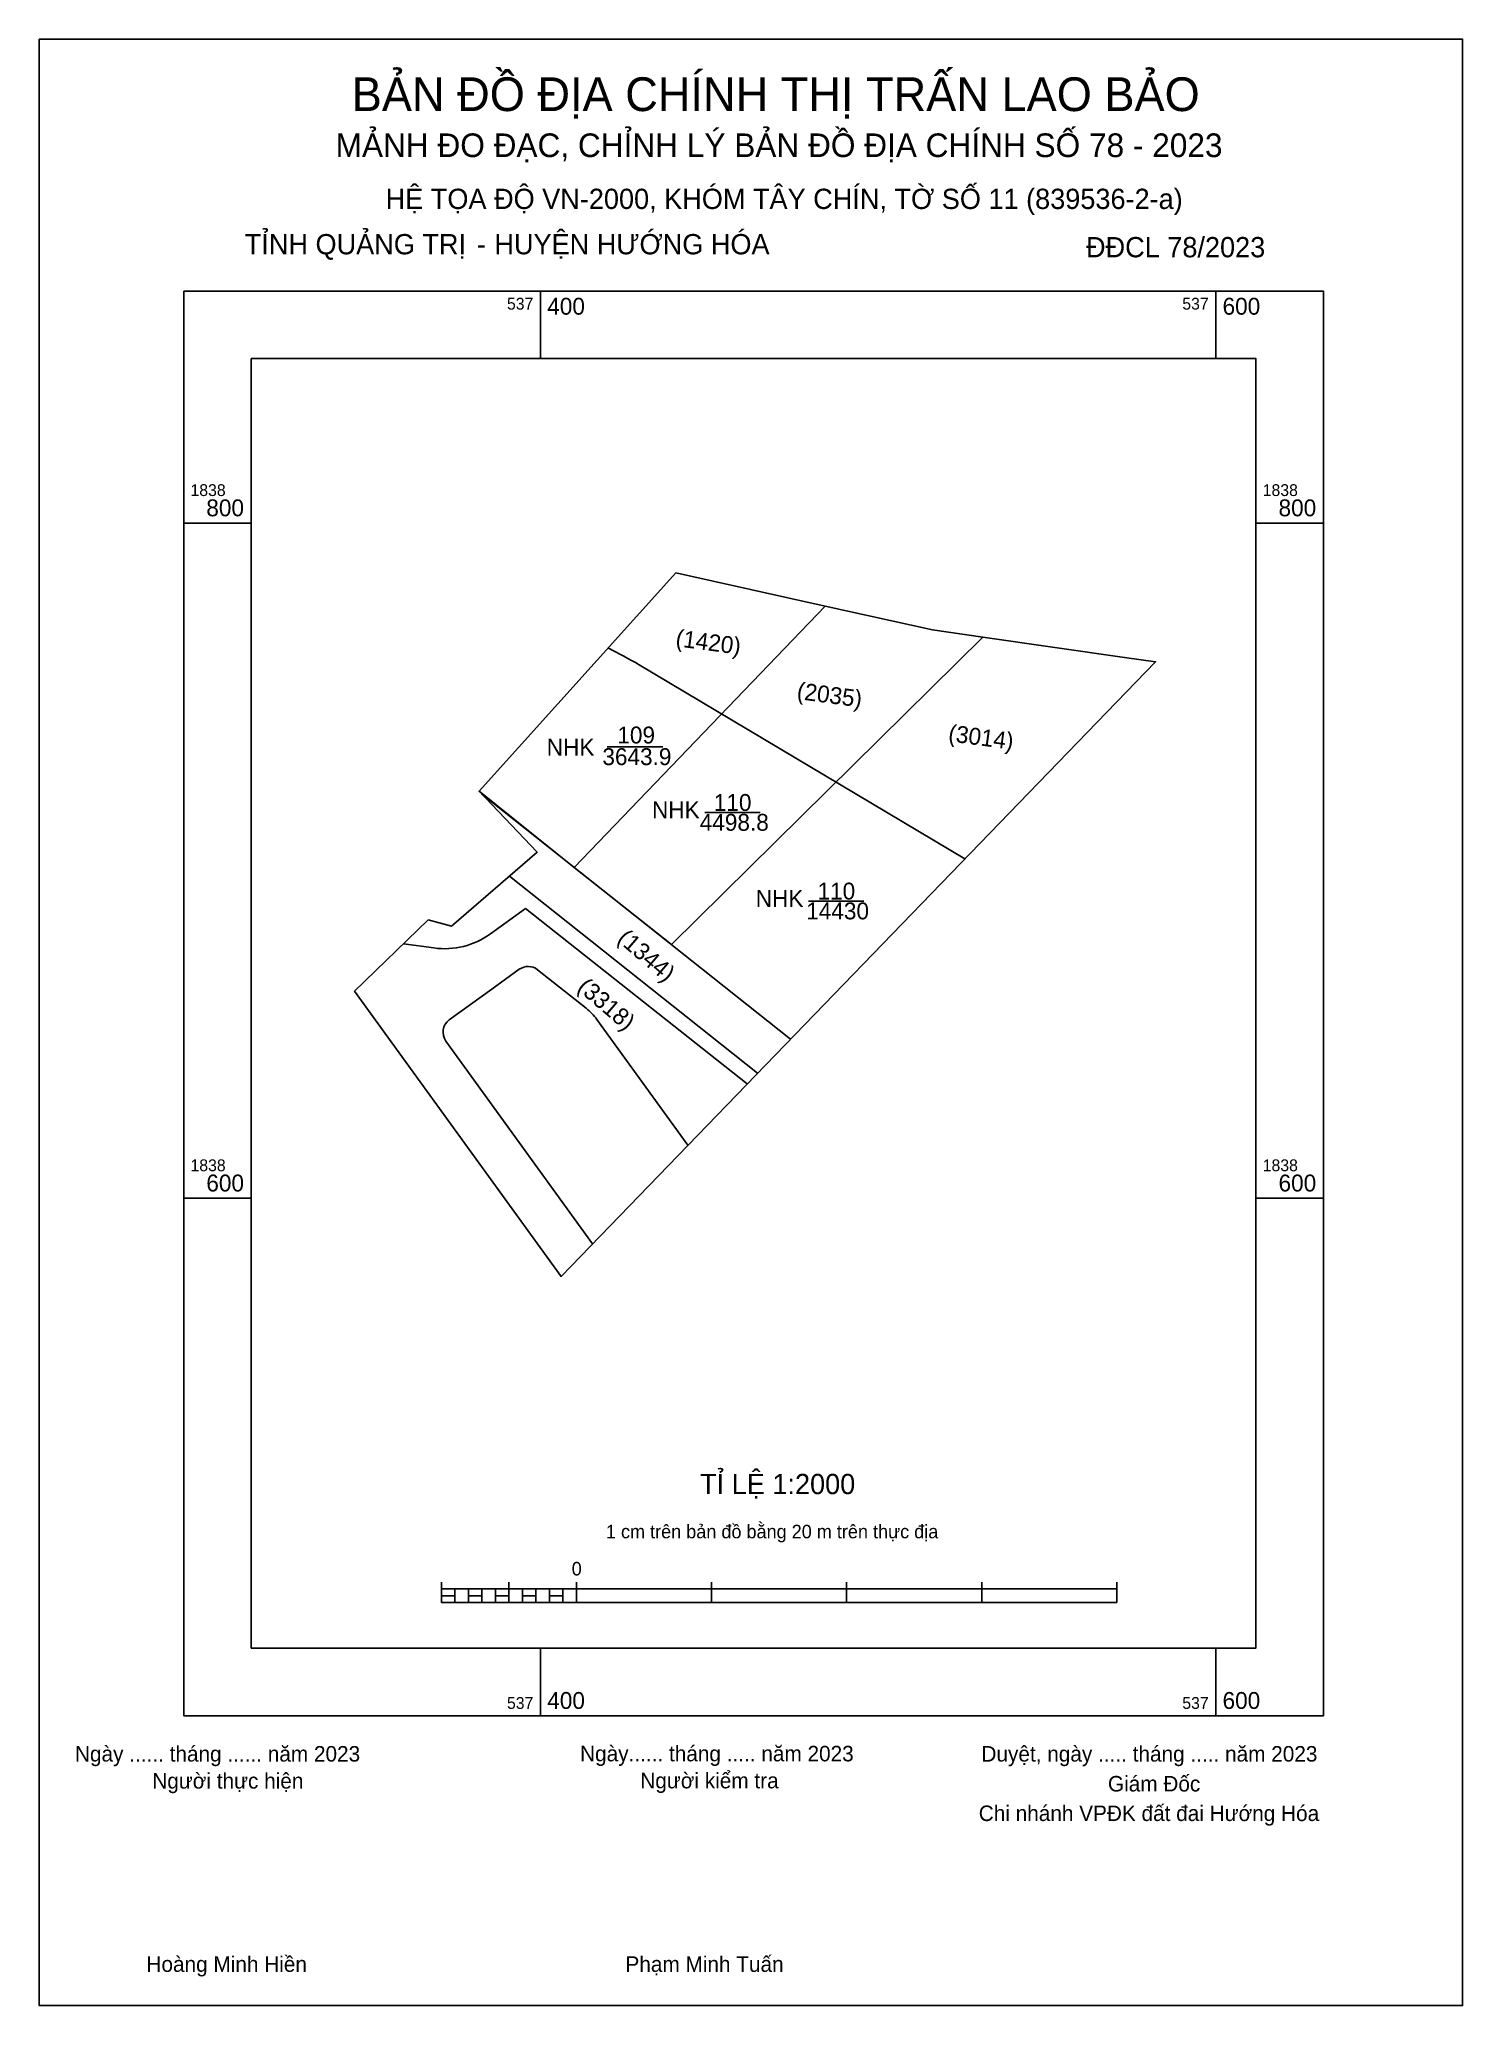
# Model space of a CAD drawing. Extents: x 537252 to 537673, y 1838361 to 1838943.
import ezdxf

# ---------------------------------------------------------------- set-up
doc = ezdxf.new("R2010")
doc.units = 0
for name, color, linetype in [('D2', 7, 'Continuous'), ('Level 1', 7, 'Continuous'), ('Level 10', 7, 'Continuous'), ('Level 13', 7, 'Continuous'), ('Level 2', 7, 'Continuous'), ('Level 49', 7, 'Continuous'), ('Level 59', 7, 'Continuous'), ('Level 6', 7, 'Continuous'), ('Level 62', 7, 'Continuous'), ('Level 63', 7, 'Continuous')]:
    doc.layers.add(name, color=color, linetype=linetype)

msp = doc.modelspace()

# ---------------------------------------------------------------- linework, layer by layer
at = {"layer": 'D2'}
for p, q in [((537525.7, 1838700.52), (537429.25, 1838758.01)), ((537385.2, 1838678.32), (537395.57, 1838685.81)), ((537461.21, 1838633.84), (537395.57, 1838685.81)), ((537359.44, 1838675.37), (537368.39, 1838674.13)), ((537393.7, 1838667.81), (537385.55, 1838661.92)), ((537413.5, 1838656.31), (537399.13, 1838667.69)), ((537385.55, 1838661.92), (537372.99, 1838652.84)), ((537443.65, 1838615.69), (537416.72, 1838652.94)), ((537371.98, 1838646.55), (537415.41, 1838586.48))]:
    msp.add_line(p, q, dxfattribs=at)
for centre, radius, start, end in [((537089.19, 1838143.59), 702.25, 61.03688, 61.89037), ((537371.58, 1838697.16), 23.25, 262.11426, 305.86498), ((537396.34, 1838664.16), 4.5, 51.62646, 125.86498), ((537402.94, 1838642.98), 17, 35.86498, 51.62646), ((537375.63, 1838649.19), 4.5, 125.86498, 215.86498)]:
    msp.add_arc(centre, radius, start, end, dxfattribs=at)
at = {"layer": 'Level 1'}
for p, q in [((537251.58, 1838943.29), (537251.58, 1838943.29)), ((537673.11, 1838360.82), (537673.11, 1838360.82))]:
    msp.add_line(p, q, dxfattribs=at)
at = {"layer": 'Level 10'}
for p, q in [((537381.79, 1838720.53), (537440.11, 1838785.25)), ((537440.11, 1838785.25), (537484.3, 1838775.42)), ((537409.95, 1838698.01), (537484.3, 1838775.42)), ((537484.3, 1838775.42), (537516.05, 1838768.36)), ((537516.05, 1838768.36), (537531.01, 1838766.22))]:
    msp.add_line(p, q, dxfattribs=at)
msp.add_lwpolyline([(537366.73, 1838682.42), (537373.67, 1838680.56), (537399.01, 1838702.48), (537381.79, 1838720.53), (537409.95, 1838698.01), (537438.79, 1838675.14), (537531.01, 1838766.22), (537572.97, 1838760.21), (537582.15, 1838758.89), (537406.09, 1838576.85), (537344.94, 1838661.34)], close=True, dxfattribs=at)
at = {"layer": 'Level 13'}
for points in [[(537419.78, 1838733.74), (537436.19, 1838733.74)], [(537448.65, 1838714.29), (537465.06, 1838714.29)], [(537479.36, 1838688.04), (537495.78, 1838688.04)]]:
    msp.add_lwpolyline(points, dxfattribs=at)
at = {"layer": 'Level 2'}
msp.add_lwpolyline([(537251.57, 1838943.29), (537673.1, 1838943.29), (537673.1, 1838360.82), (537251.57, 1838360.82)], close=True, dxfattribs=at)
at = {"layer": 'Level 59'}
for points in [[(537382.51, 1838719.78), (537474.08, 1838647.15)], [(537390.78, 1838695.36), (537390.78, 1838695.36), (537464.31, 1838637.05)]]:
    msp.add_lwpolyline(points, dxfattribs=at)
at = {"layer": 'Level 62'}
msp.add_lwpolyline([(537314.34, 1838848.72), (537611.89, 1838848.72), (537611.89, 1838466.72), (537314.34, 1838466.72)], close=True, dxfattribs=at)
at = {"layer": 'Level 63'}
for p, q in [((537251.57, 1838933.29), (537251.57, 1838943.29)), ((537251.57, 1838943.29), (537261.57, 1838943.29)), ((537251.57, 1838933.29), (537251.57, 1838943.29)), ((537251.57, 1838943.29), (537261.57, 1838943.29)), ((537663.1, 1838943.29), (537673.1, 1838943.29)), ((537663.1, 1838943.29), (537673.1, 1838943.29)), ((537673.1, 1838943.29), (537673.1, 1838933.29)), ((537673.1, 1838943.29), (537673.1, 1838933.29)), ((537251.57, 1838933.29), (537251.57, 1838933.29)), ((537251.57, 1838933.29), (537251.57, 1838933.29)), ((537400, 1838868.72), (537400, 1838848.72)), ((537600, 1838868.72), (537600, 1838848.72)), ((537294.34, 1838800), (537314.34, 1838800)), ((537611.89, 1838800), (537631.89, 1838800)), ((537294.34, 1838600), (537314.34, 1838600)), ((537611.89, 1838600), (537631.89, 1838600)), ((537370.66, 1838486.26), (537370.66, 1838480.26)), ((537370.66, 1838484.26), (537570.66, 1838484.26)), ((537374.66, 1838484.26), (537374.66, 1838480.26)), ((537378.66, 1838484.26), (537378.66, 1838480.26)), ((537382.66, 1838484.26), (537382.66, 1838480.26)), ((537386.66, 1838484.26), (537386.66, 1838480.26)), ((537390.66, 1838486.26), (537390.66, 1838480.26)), ((537390.66, 1838484.26), (537390.66, 1838480.26)), ((537394.66, 1838484.26), (537394.66, 1838480.26)), ((537398.66, 1838484.26), (537398.66, 1838480.26)), ((537402.66, 1838484.26), (537402.66, 1838480.26)), ((537406.66, 1838484.26), (537406.66, 1838480.26)), ((537410.66, 1838486.26), (537410.66, 1838480.26)), ((537410.66, 1838484.26), (537410.66, 1838480.26)), ((537450.66, 1838486.26), (537450.66, 1838480.26)), ((537490.66, 1838486.26), (537490.66, 1838480.26)), ((537530.66, 1838486.26), (537530.66, 1838480.26)), ((537570.66, 1838486.26), (537570.66, 1838480.26)), ((537370.66, 1838480.26), (537570.66, 1838480.26)), ((537400, 1838466.72), (537400, 1838446.72)), ((537600, 1838466.72), (537600, 1838446.72)), ((537251.57, 1838360.82), (537251.57, 1838370.82)), ((537251.57, 1838360.82), (537251.57, 1838370.82)), ((537673.1, 1838370.82), (537673.1, 1838360.82)), ((537673.1, 1838370.82), (537673.1, 1838360.82)), ((537261.57, 1838360.82), (537251.57, 1838360.82)), ((537261.57, 1838360.82), (537251.57, 1838360.82)), ((537673.1, 1838360.82), (537663.1, 1838360.82)), ((537673.1, 1838360.82), (537663.1, 1838360.82))]:
    msp.add_line(p, q, dxfattribs=at)
for points in [[(537294.34, 1838868.72), (537294.34, 1838446.72), (537631.89, 1838446.72), (537631.89, 1838868.72)], [(537370.66, 1838482.26), (537374.66, 1838482.26), (537374.66, 1838480.26), (537370.66, 1838480.26)], [(537370.66, 1838482.26), (537374.66, 1838482.26), (537374.66, 1838480.26), (537370.66, 1838480.26)], [(537378.66, 1838482.26), (537382.66, 1838482.26), (537382.66, 1838480.26), (537378.66, 1838480.26)], [(537386.66, 1838482.26), (537390.66, 1838482.26), (537390.66, 1838480.26), (537386.66, 1838480.26)], [(537394.66, 1838482.26), (537398.66, 1838482.26), (537398.66, 1838480.26), (537394.66, 1838480.26)], [(537402.66, 1838482.26), (537406.66, 1838482.26), (537406.66, 1838480.26), (537402.66, 1838480.26)]]:
    msp.add_lwpolyline(points, close=True, dxfattribs=at)

# ---------------------------------------------------------------- texts
at = {"layer": 'Level 13'}
for s, p in [('109', (537422.76, 1838734.71)), ('NHK ', (537401.85, 1838731.09)), ('3643.9', (537418.33, 1838728.3)), ('NHK ', (537433.02, 1838712.56)), ('110', (537451.33, 1838714.73)), ('4498.8', (537447.16, 1838708.85)), ('NHK ', (537463.74, 1838686.31)), ('110', (537482.04, 1838688.48)), ('14430', (537478.69, 1838682.6))]:
    msp.add_text(s, height=5, dxfattribs=at).set_placement(p)
at = {"layer": 'Level 49'}
for s, rotation, p in [('(1420)', 352.41676, (537439.83, 1838763.54)), ('(2035)', 352.41676, (537475.73, 1838747.91)), ('(3014)', 352.41676, (537520.59, 1838735.38)), ('(1344)', 319.35011, (537422.45, 1838676.34)), ('(3318)', 319.35011, (537410.6, 1838661.93))]:
    msp.add_text(s, height=5, rotation=rotation, dxfattribs=at).set_placement(p)
at = {"layer": 'Level 6'}
for s, p in [('HỆ TỌA ÐỘ VN-2000, KHÓM TÂY CHÍN, TỜ SỐ 11 (839536-2-a)', (537354.14, 1838893.03)), ('TỈ LỆ 1:2000', (537447.27, 1838512.34))]:
    msp.add_text(s, height=6, dxfattribs=at).set_placement(p)
at = {"layer": 'Level 63'}
for s, height, p in [('BẢN ĐỒ ĐỊA CHÍNH THỊ TRẤN LAO BẢO', 10, (537344.1, 1838922.03)), ('MẢNH ĐO ĐẠC, CHỈNH LÝ BẢN ĐỒ ÐỊA CHÍNH SỐ 78 - 2023', 7, (537339.32, 1838908.41)), ('TỈNH QUẢNG TRỊ', 6, (537312.42, 1838879.6)), (' HUYỆN HƯỚNG HÓA', 6, (537384.12, 1838879.6)), ('ĐĐCL 78/2023', 6, (537561.56, 1838878.72)), ('-', 6, (537381.16, 1838879.6)), ('537', 3.5, (537390.07, 1838863.22)), ('400', 5, (537402, 1838861.72)), ('537', 3.5, (537590.07, 1838863.22)), ('600', 5, (537602, 1838861.72)), ('1838', 3.5, (537296.34, 1838808)), ('1838', 3.5, (537613.89, 1838808)), ('800', 5, (537301.03, 1838802)), ('800', 5, (537618.58, 1838802)), ('1838', 3.5, (537296.34, 1838608)), ('1838', 3.5, (537613.89, 1838608)), ('600', 5, (537301.03, 1838602)), ('600', 5, (537618.58, 1838602)), ('1 cm trên bản đồ bằng 20 m trên thực địa', 4, (537419.38, 1838499.26)), ('0', 4, (537409.24, 1838488.26)), ('537', 3.5, (537390.07, 1838448.72)), ('400', 5, (537402, 1838448.72)), ('537', 3.5, (537590.07, 1838448.72)), ('600', 5, (537602, 1838448.72)), ('Ngày ...... tháng ...... năm 2023', 4.6, (537262.13, 1838433.12)), ('Ngày...... tháng ..... năm 2023', 4.6, (537411.72, 1838433.19)), ('Duyệt, ngày ..... tháng ..... năm 2023', 4.6, (537530.59, 1838433.12)), ('Người thực hiện', 4.6, (537285.03, 1838425.12)), ('Người kiểm tra', 4.6, (537429.56, 1838425.19)), ('Giám Đốc', 4.6, (537568.06, 1838424.26)), ('Chi nhánh VPĐK đất đai Hướng Hóa', 4.6, (537529.79, 1838415.51)), ('Hoàng Minh Hiền', 4.6, (537283.3, 1838370.83)), ('Phạm Minh Tuấn', 4.6, (537425.16, 1838370.83))]:
    msp.add_text(s, height=height, dxfattribs=at).set_placement(p)

doc.saveas('drawing.dxf')
